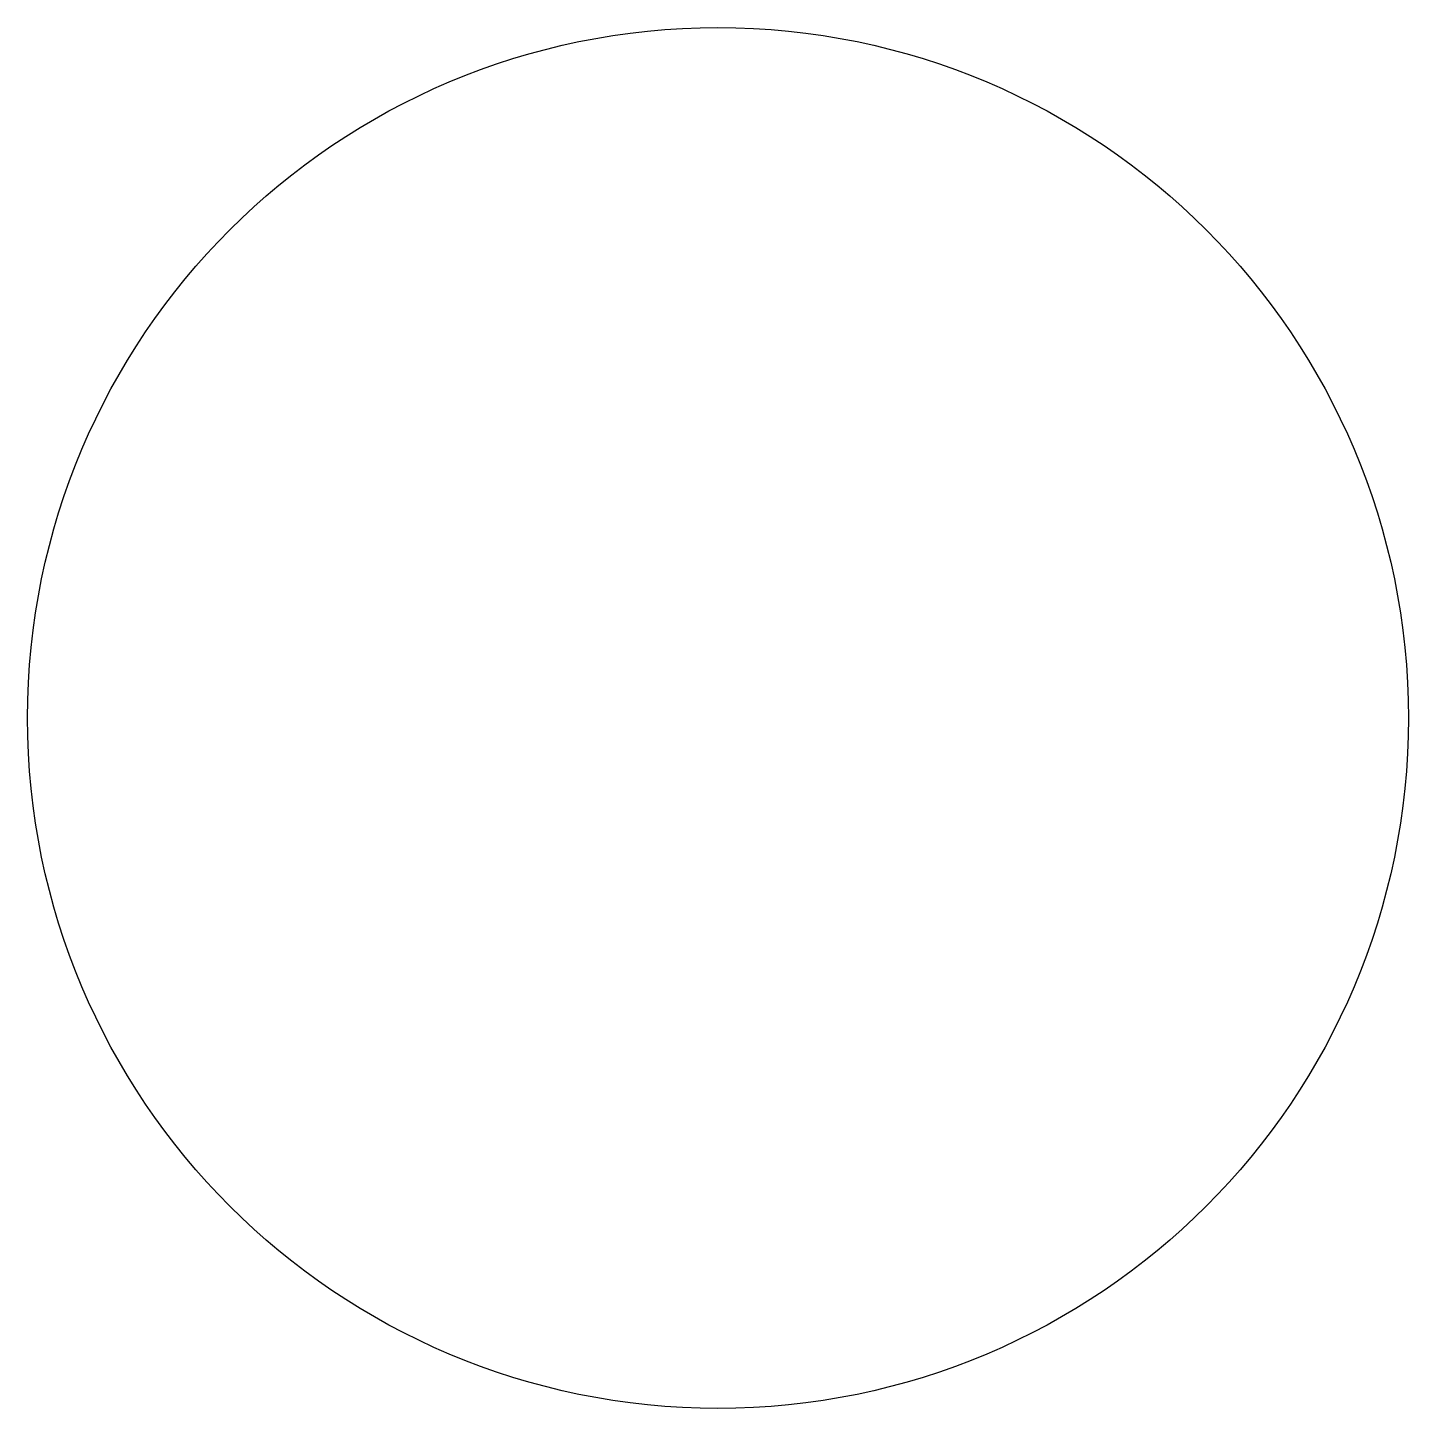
# Model space of a CAD drawing. Header units: millimetres. Extents: x -2 to 0, y -1 to 1.
import ezdxf

# ---------------------------------------------------------------- set-up
doc = ezdxf.new("R2010")
doc.units = ezdxf.units.MM
doc.layers.add('OBJECT', color=7, linetype='Continuous', true_color=0xffffff)

msp = doc.modelspace()

# ---------------------------------------------------------------- linework, layer by layer
at = {"layer": 'OBJECT', "color": 7, "true_color": 0xffffff}
msp.add_circle((-1, 0), 1, dxfattribs=at)

doc.saveas('drawing.dxf')
